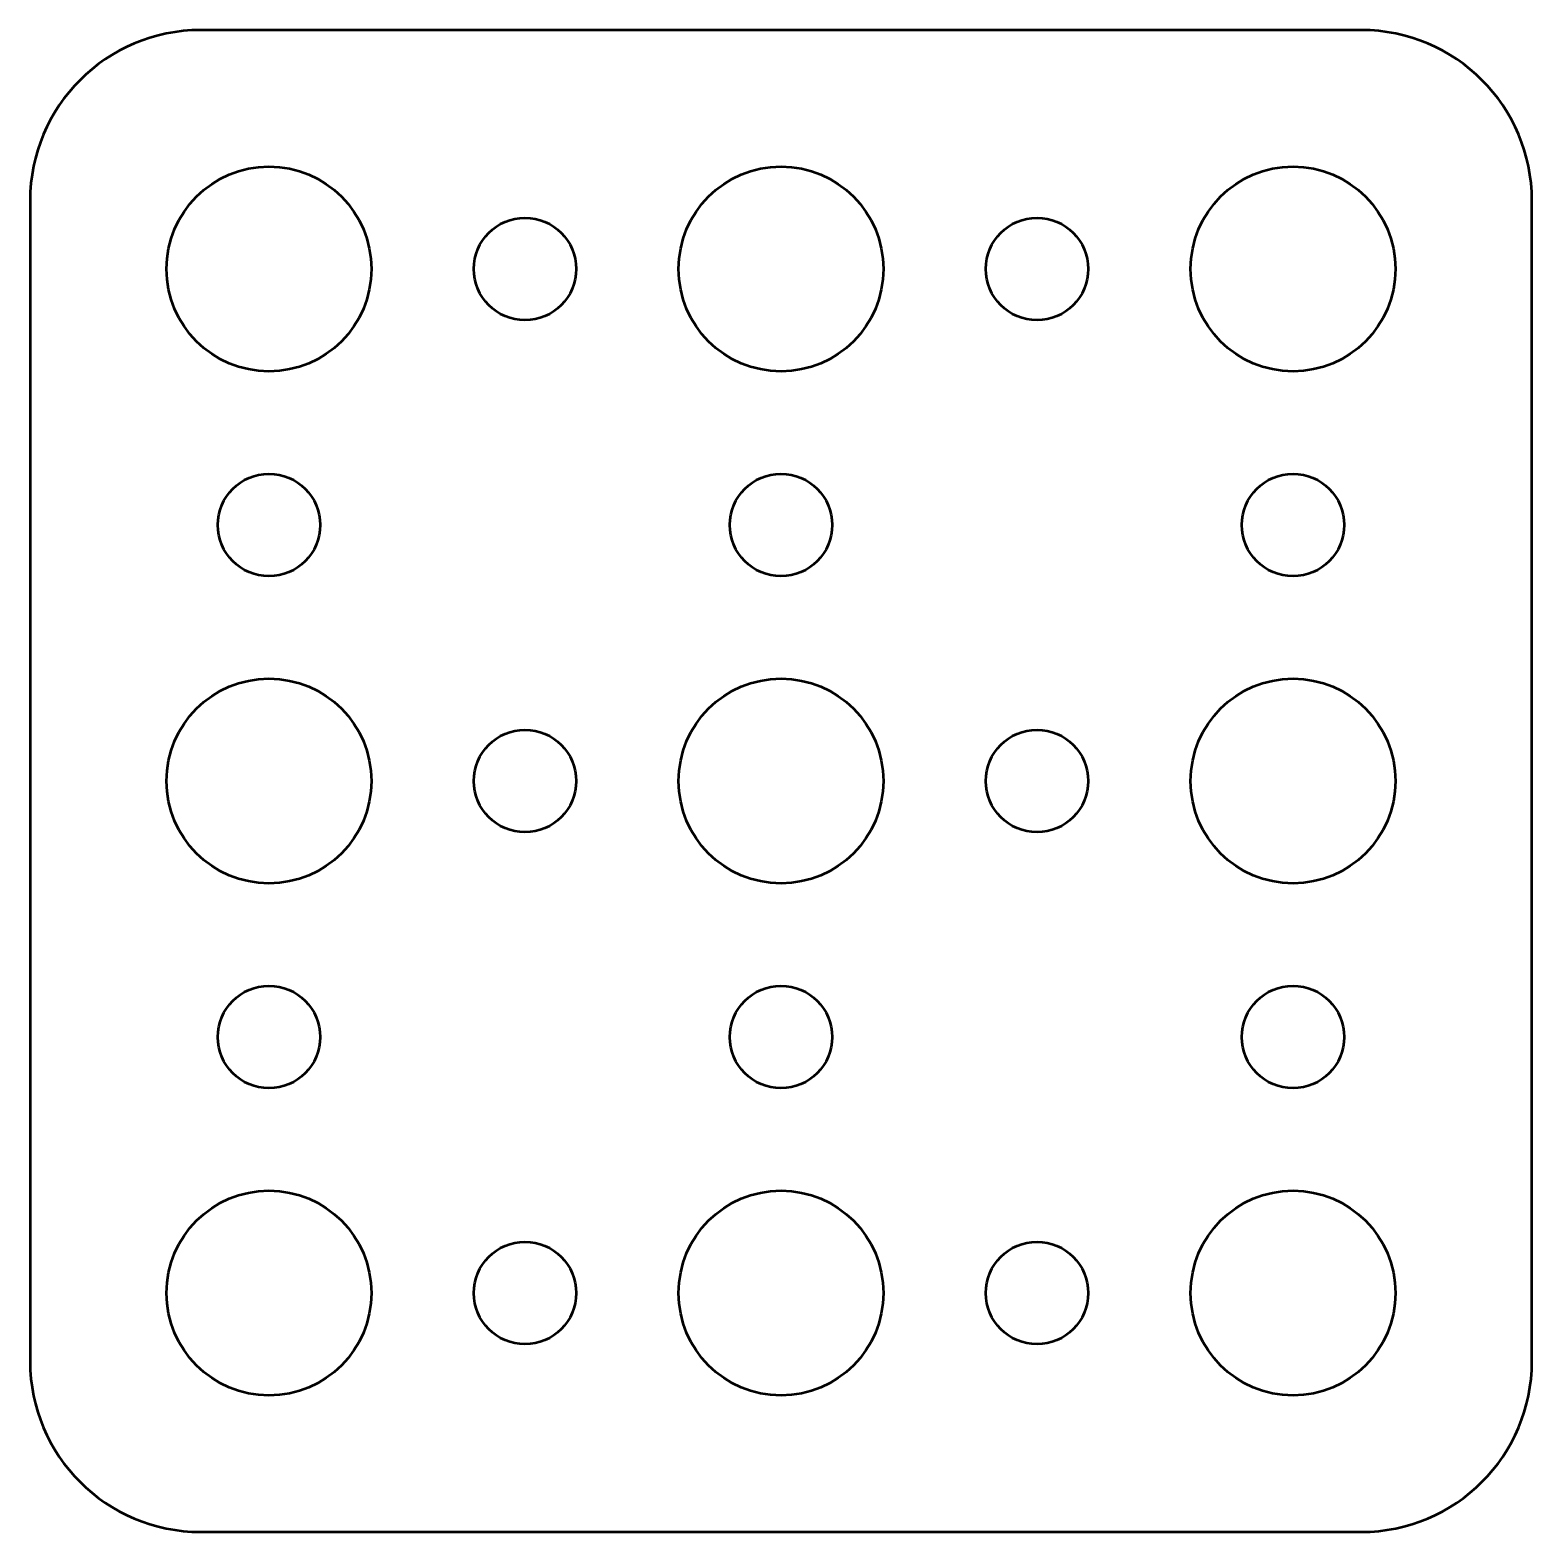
# Model space of a CAD drawing. Header units: centimetres. Extents: x -14.7 to 16.9, y -14.9 to 2.2.
# Drawn here: x 12.507 to 16.907, y -2.2 to 2.2 of the extents above.
import ezdxf

# ---------------------------------------------------------------- set-up
doc = ezdxf.new("R2010")
doc.units = ezdxf.units.CM
doc.header["$MEASUREMENT"] = 0
doc.layers.add('Layer 1', color=7, linetype='Continuous')

msp = doc.modelspace()

# ---------------------------------------------------------------- linework, layer by layer
at = {"layer": 'Layer 1', "lineweight": 53}
for centre, major_axis in [((13.20681, 1.49999), (0, 0.30001)), ((14.70681, 1.49999), (0, 0.30001)), ((16.20681, 1.49999), (0, 0.30001)), ((13.9568, 1.5), (0, 0.15)), ((15.4568, 1.5), (0, 0.15)), ((13.2068, 0.75), (0, 0.15)), ((14.7068, 0.75), (0, 0.15)), ((16.2068, 0.75), (0, 0.15)), ((13.20681, -0.00001), (0, 0.30001)), ((14.70681, -0.00001), (0, 0.30001)), ((16.20681, -0.00001), (0, 0.30001)), ((13.9568, 0), (0, 0.15)), ((15.4568, 0), (0, 0.15)), ((13.2068, -0.75), (0, 0.15)), ((14.7068, -0.75), (0, 0.15)), ((16.2068, -0.75), (0, 0.15)), ((13.20681, -1.50001), (0, 0.30001)), ((14.70681, -1.50001), (0, 0.30001)), ((16.20681, -1.50001), (0, 0.30001)), ((13.9568, -1.5), (0, 0.15)), ((15.4568, -1.5), (0, 0.15))]:
    msp.add_ellipse(centre, major_axis=major_axis, ratio=1, dxfattribs=at)
msp.add_open_spline([(12.5068, -1.7), (12.5068, -1.7), (12.5068, 1.7), (12.5068, 1.7), (12.5068, 1.7), (12.5068, 1.97614), (12.73066, 2.2), (13.0068, 2.2), (13.0068, 2.2), (13.0068, 2.2), (16.4068, 2.2), (16.4068, 2.2), (16.4068, 2.2), (16.68294, 2.2), (16.9068, 1.97614), (16.9068, 1.7), (16.9068, 1.7), (16.9068, 1.7), (16.9068, -1.7), (16.9068, -1.7), (16.9068, -1.7), (16.9068, -1.97614), (16.68294, -2.2), (16.4068, -2.2), (16.4068, -2.2), (16.4068, -2.2), (13.0068, -2.2), (13.0068, -2.2), (13.0068, -2.2), (12.73066, -2.2), (12.5068, -1.97614), (12.5068, -1.7)], degree=3, knots=[0, 0, 0, 0, 0.1111111, 0.1111111, 0.1111111, 0.1111111, 0.2222222, 0.2222222, 0.2222222, 0.2222222, 0.3333333, 0.3333333, 0.3333333, 0.3333333, 0.4444444, 0.4444444, 0.4444444, 0.4444444, 0.5555556, 0.5555556, 0.5555556, 0.5555556, 0.6666667, 0.6666667, 0.6666667, 0.6666667, 0.7777778, 0.7777778, 0.7777778, 0.7777778, 1, 1, 1, 1], dxfattribs=at)

doc.saveas('drawing.dxf')
